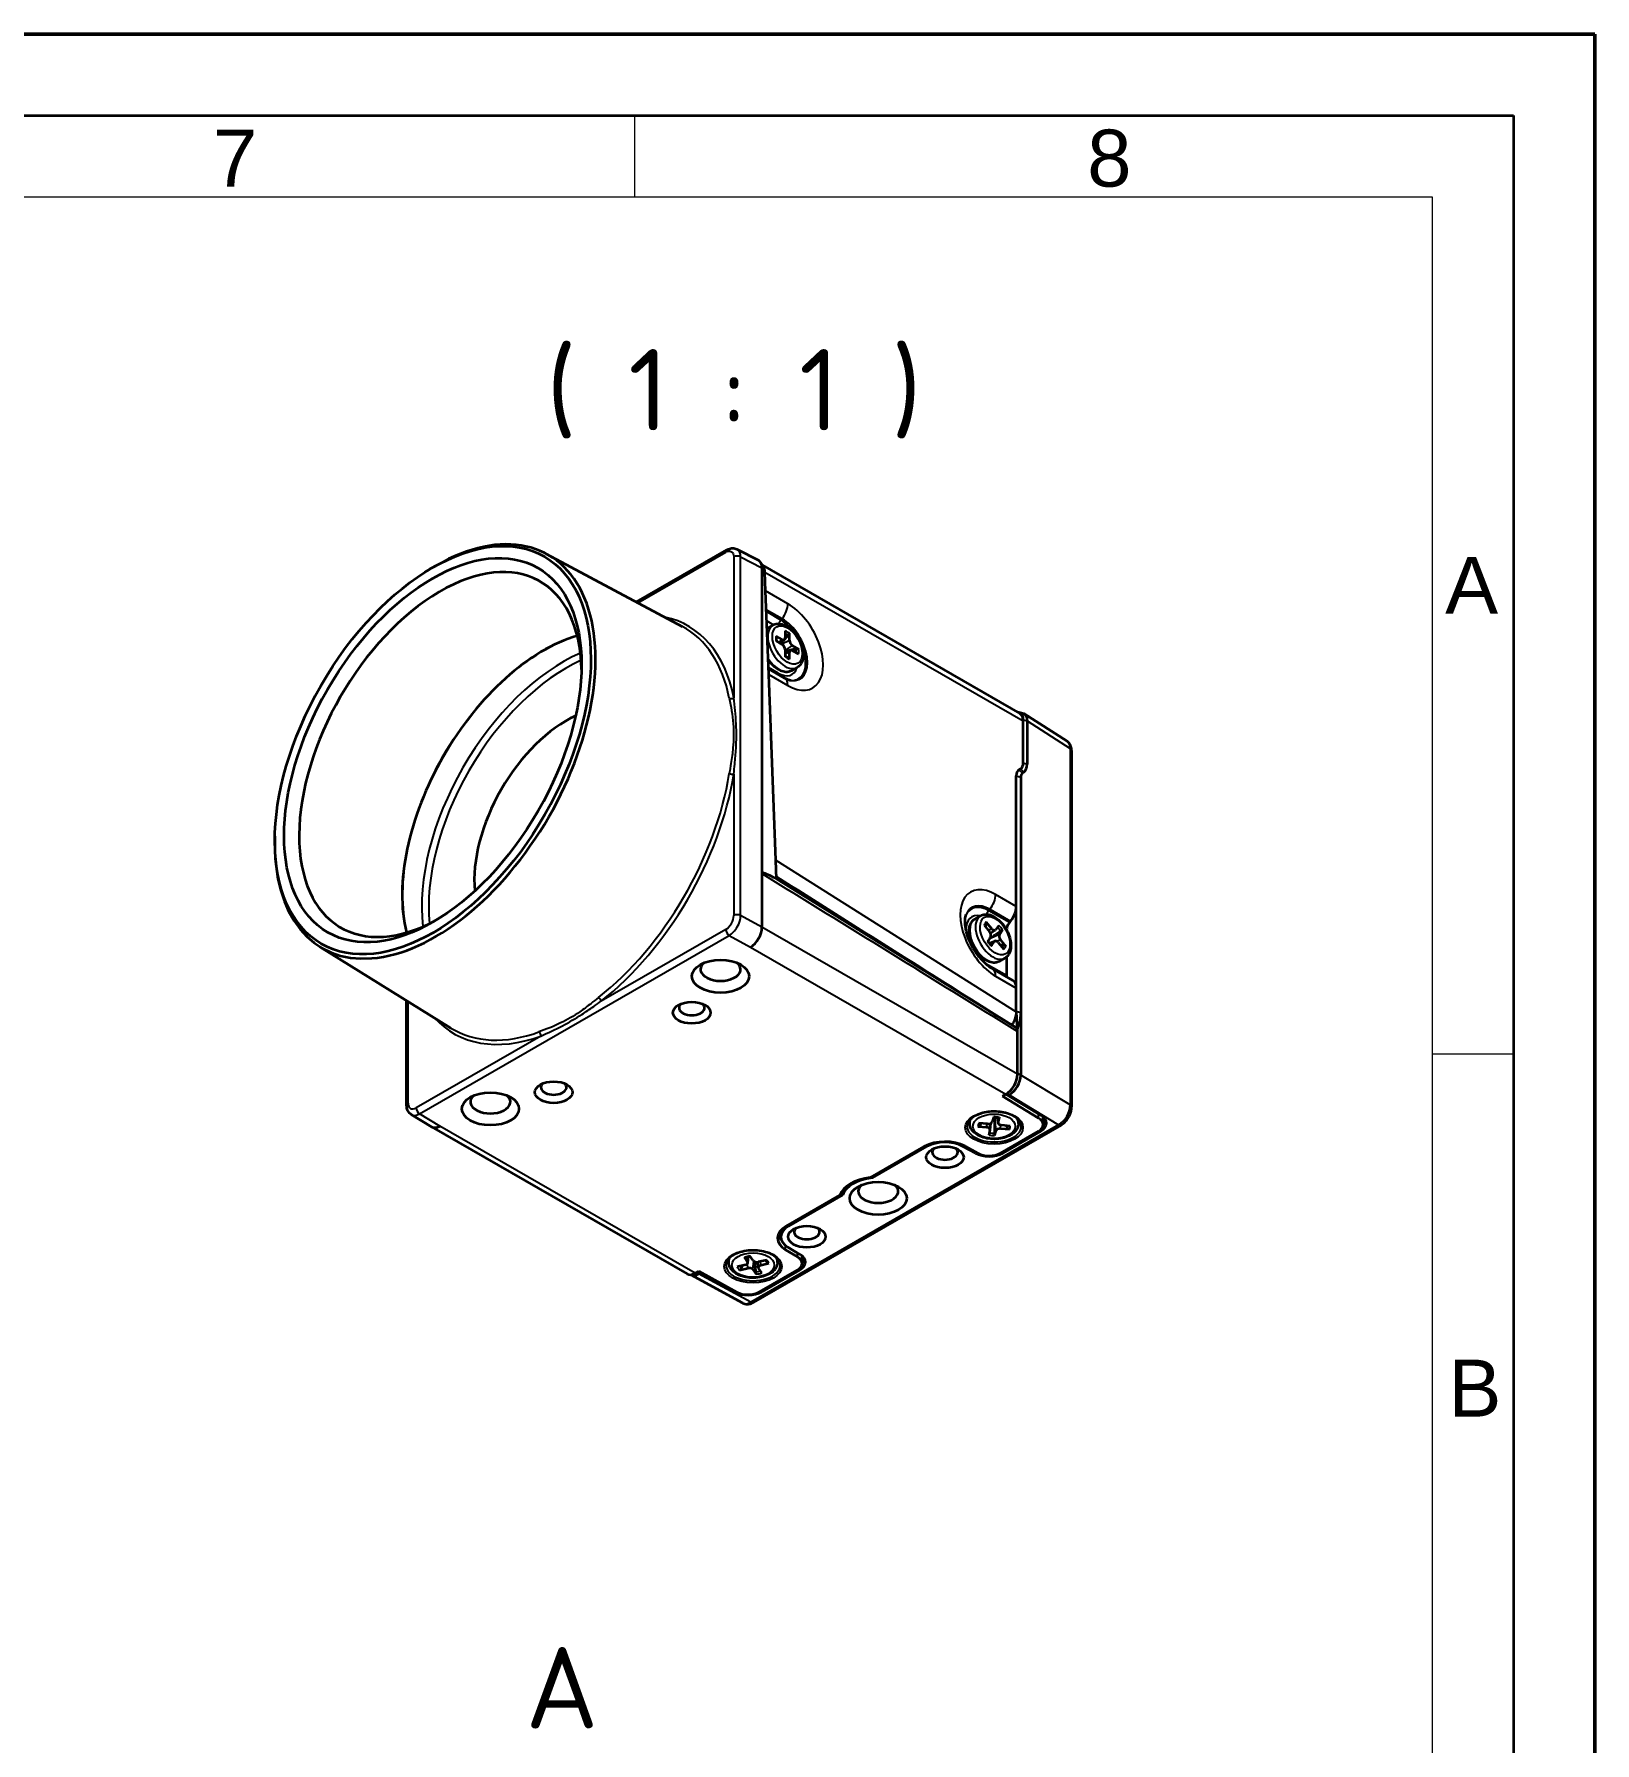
# Model space of a CAD drawing. Header units: millimetres. Extents: x 0 to 210, y 0 to 149.
# Drawn here: x 162.1 to 210, y 96 to 148.5 of the extents above; entities that cross this region are included whole.
import ezdxf

# ---------------------------------------------------------------- set-up
doc = ezdxf.new("R2010")
doc.units = ezdxf.units.MM
doc.header["$LTSCALE"] = 0.5
doc.layers.get('0').update_dxf_attribs({"lineweight": 25})
for name, color, linetype, lineweight in [('001', 7, 'Continuous', 50), ('Rahmen (ISO)', 7, 'Continuous', 70), ('Sichtbar (ISO)', 7, 'Continuous', 35), ('Sichtbar schmal (ISO)', 7, 'Continuous', 25), ('Symbol (ISO)', 7, 'Continuous', 18)]:
    doc.layers.add(name, color=color, linetype=linetype, lineweight=lineweight)
doc.layers.add('Symbole(DIN)', color=3, linetype='Continuous', lineweight=25, true_color=0x00ff00)
doc.styles.add('Aktuell-DIN', font='arial.ttf')
doc.styles.add('Bezeichnungstext (DIN)', font='isocpeur.ttf')

# ---------------------------------------------------------------- blocks, each defined once
blk = doc.blocks.new('Ränder Basler-A3')
at = {"layer": '001'}
for p, q in [((0, 297), (420, 297)), ((420, 297), (420, 0))]:
    blk.add_line(p, q, dxfattribs=at)
at = {"layer": '001', "color": 7, "linetype": 'Continuous', "lineweight": 35}
for p, q in [((5, 292), (415, 292)), ((415, 292), (415, 5))]:
    blk.add_line(p, q, dxfattribs=at)
at = {"layer": '001', "color": 7, "linetype": 'Continuous', "lineweight": 18}
for p, q in [((361, 292), (361, 287)), ((10, 287), (410, 287)), ((410, 287), (410, 5))]:
    blk.add_line(p, q, dxfattribs=at)
at = {"layer": 'Rahmen (ISO)', "color": 7, "linetype": 'Continuous', "lineweight": 18}
blk.add_line((415, 234.33), (410, 234.33), dxfattribs=at)
at = {"layer": 'Symbole(DIN)', "color": 250, "true_color": 0x3f3f3f, "char_height": 3.5, "attachment_point": 4, "style": 'Aktuell-DIN'}
for s, insert in [('\\fArial|b0|i0;7', (335.09, 289.39)), ('\\fArial|b0|i0;8', (388.81, 289.36)), ('\\fArial|b0|i0;A', (410.8, 263.14)), ('\\fArial|b0|i0;B', (411, 213.82))]:
    blk.add_mtext(s, dxfattribs=dict(at, insert=insert))

msp = doc.modelspace()

# ---------------------------------------------------------------- linework, layer by layer
at = {"layer": 'Sichtbar (ISO)'}
for p, q in [((177.784, 132.54), (181.961, 130.31)), ((180.558, 131.059), (183.331, 132.657)), ((183.645, 132.679), (184.302, 132.34)), ((174.152, 132.03), (174.22, 132.072)), ((184.413, 132.106), (184.413, 122.716)), ((184.427, 132.186), (192.335, 127.633)), ((184.523, 131.397), (184.501, 131.974)), ((184.501, 131.974), (184.501, 131.974)), ((184.62, 128.832), (184.523, 131.397)), ((184.746, 130.347), (184.569, 130.245)), ((185.128, 130.173), (185.125, 129.953)), ((185.038, 129.902), (184.846, 130.009)), ((184.846, 129.863), (185.038, 129.749)), ((185.103, 129.9), (184.96, 129.796)), ((185.258, 129.876), (185.254, 130.1)), ((185.536, 129.611), (185.344, 129.726)), ((185.125, 129.598), (185.128, 129.374)), ((185.288, 129.58), (185.126, 129.508)), ((185.254, 129.302), (185.258, 129.522)), ((185.344, 129.572), (185.536, 129.466)), ((185.105, 128.723), (184.614, 129.006)), ((184.837, 123.125), (184.62, 128.832)), ((185.495, 129.047), (185.318, 128.945)), ((192.288, 127.671), (192.389, 127.655)), ((192.455, 127.63), (193.786, 126.781)), ((192.439, 127.403), (192.439, 127.441)), ((192.439, 126.116), (192.439, 127.403)), ((192.556, 127.403), (192.556, 126.08)), ((193.924, 126.496), (193.924, 115.548)), ((192.227, 121.708), (192.227, 125.722)), ((192.309, 125.905), (192.356, 125.932)), ((192.365, 125.679), (192.365, 118.439)), ((192.455, 125.829), (192.413, 125.798)), ((169.449, 123.864), (169.447, 123.783)), ((184.859, 122.545), (184.837, 123.125)), ((184.413, 122.716), (184.413, 121.07)), ((184.858, 122.555), (192.209, 117.986)), ((191.127, 121.419), (190.951, 121.317)), ((192.05, 121.252), (192.014, 121.208)), ((192.227, 119.199), (192.227, 121.708)), ((191.241, 121.135), (191.406, 120.927)), ((191.472, 121.022), (191.304, 121.226)), ((191.439, 120.771), (191.346, 120.63)), ((191.581, 120.981), (191.436, 120.876)), ((191.689, 121.125), (191.591, 120.991)), ((191.706, 120.849), (191.799, 120.99)), ((170.831, 120.466), (174.857, 117.972)), ((191.572, 120.643), (191.407, 120.57)), ((191.456, 120.494), (191.554, 120.629)), ((191.673, 120.598), (191.841, 120.394)), ((191.904, 120.484), (191.738, 120.693)), ((192.123, 119.429), (191.486, 119.796)), ((191.876, 120.119), (191.699, 120.017)), ((191.926, 120.155), (191.926, 119.581)), ((192.227, 118.481), (192.227, 119.199)), ((173.496, 115.602), (173.496, 118.815)), ((192.227, 118.481), (192.227, 118.467)), ((192.365, 118.439), (192.365, 116.528)), ((192.259, 117.902), (192.259, 117.944)), ((192.262, 116.55), (192.262, 117.866)), ((191.802, 115.876), (191.908, 115.937)), ((192.913, 115.202), (191.802, 115.876)), ((191.908, 115.937), (192.986, 115.283)), ((173.639, 115.315), (174.262, 114.937)), ((193.601, 114.989), (184.143, 109.542)), ((190.795, 115.036), (190.795, 115.154)), ((191.048, 114.948), (191.316, 114.921)), ((191.345, 115.027), (191.076, 115.049)), ((191.419, 114.845), (191.44, 115.042)), ((191.533, 115.24), (191.486, 115.086)), ((191.67, 115.055), (191.653, 115.219)), ((191.671, 115.069), (191.709, 115.224)), ((192.041, 114.961), (191.773, 114.988)), ((192.295, 115.036), (192.295, 115.154)), ((193.05, 115.004), (193.05, 115.208)), ((174.265, 114.935), (182.113, 110.416)), ((191.418, 114.84), (191.38, 114.685)), ((191.556, 114.669), (191.604, 114.823)), ((191.741, 114.131), (192.904, 114.8)), ((191.744, 114.881), (192.013, 114.86)), ((192.975, 114.801), (191.812, 114.131)), ((187.746, 113.377), (189.398, 114.329)), ((189.469, 114.329), (187.795, 113.365)), ((190.975, 114.125), (190.585, 114.337)), ((190.654, 114.338), (191.043, 114.126)), ((187.795, 113.406), (187.795, 113.365)), ((186.9, 112.85), (185.226, 111.886)), ((186.9, 112.997), (186.9, 112.85)), ((185.155, 111.886), (186.808, 112.837)), ((184.992, 111.724), (184.992, 111.56)), ((183.39, 110.772), (183.39, 110.891)), ((183.876, 110.933), (183.973, 110.786)), ((183.981, 110.756), (184.001, 110.95)), ((184.147, 110.826), (184.042, 110.971)), ((184.3, 110.616), (184.282, 110.783)), ((184.561, 110.843), (184.307, 110.787)), ((184.376, 110.687), (184.627, 110.747)), ((184.89, 110.772), (184.89, 110.891)), ((185.509, 110.938), (185.139, 111.163)), ((185.212, 111.243), (185.581, 111.019)), ((185.646, 110.74), (185.646, 110.944)), ((183.823, 109.522), (182.228, 110.394)), ((182.362, 110.44), (182.468, 110.501)), ((183.57, 109.861), (182.434, 110.482)), ((182.468, 110.501), (183.639, 109.862)), ((183.904, 110.694), (183.654, 110.634)), ((183.72, 110.538), (183.974, 110.594)), ((184.134, 110.555), (184.239, 110.41)), ((184.404, 110.448), (184.308, 110.595)), ((184.337, 109.867), (185.499, 110.536)), ((185.57, 110.537), (184.407, 109.867))]:
    msp.add_line(p, q, dxfattribs=at)
for centre, major_axis, ratio in [((174.301, 126.507), (3.426, 5.949), 0.578093), ((174.301, 126.507), (3.224, 5.599), 0.578093), ((183.14, 119.561), (0.878, 0), 0.575862), ((182.256, 118.442), (0.577, 0), 0.575862), ((176.069, 115.489), (0.878, 0), 0.575862), ((178.014, 115.998), (0.577, 0), 0.575862), ((190.035, 114.003), (0.575, 0), 0.575862), ((187.984, 112.741), (0.875, 0), 0.575862), ((185.792, 111.56), (0.575, 0), 0.575862)]:
    msp.add_ellipse(centre, major_axis=major_axis, ratio=ratio, dxfattribs=at)
for centre, major_axis, ratio, start_param, end_param in [((174.372, 126.466), (-3.477, -6.038), 0.578093, 5.468853, 10.239111), ((174.532, 126.374), (-3.061, -5.316), 0.578093, 2.377559, 7.047219), ((184.059, 131.903), (0.25, 0.433), 0.578093, 5.495853, 6.309414), ((184.148, 131.771), (0.232, 0.443), 0.603302, 5.47234, 5.94771), ((177.696, 124.552), (3.061, 5.316), 0.578093, 0.540733, 2.60086), ((177.696, 124.552), (-3.06, -5.314), 0.578093, 3.682316, 5.742462), ((185.036, 130.005), (0.062, -0.108), 0.578093, 5.517174, 7.053064), ((185.036, 129.648), (0.062, -0.108), 0.578093, 0.804785, 2.340675), ((185.346, 129.827), (-0.062, 0.108), 0.578093, 0.804785, 2.340675), ((185.346, 129.469), (-0.062, 0.108), 0.578093, 5.517174, 7.053064), ((178.403, 124.145), (1.996, 3.466), 0.578093, 0.681908, 2.459685), ((192.085, 127.2), (0.25, 0.433), 0.578093, 5.495853, 6.283185), ((191.169, 127.858), (1.381, -0.491), 0.264056, 0.093689, 0.100305), ((192.156, 126.278), (0.2, -0.347), 0.578093, 0.001934, 0.787332), ((192.159, 126.32), (-0.277, 0.503), 0.56282, 3.211028, 3.937834), ((192.509, 125.559), (-0.2, 0.347), 0.578093, 0.001934, 0.787332), ((192.553, 125.565), (-0.132, 0.239), 0.56282, 0.069436, 0.796241), ((191.873, 121.504), (-0.25, -0.433), 0.578093, 1.307063, 2.354261), ((184.064, 120.863), (-0.245, -0.436), 0.570477, 0.777089, 2.347885), ((191.361, 120.865), (0.062, -0.108), 0.578093, 0.285322, 1.821212), ((191.515, 121.087), (0.062, -0.108), 0.578093, 4.997711, 6.533601), ((191.784, 120.755), (-0.062, 0.108), 0.578093, 0.285322, 1.821212), ((192.103, 121.082), (-0.125, -0.217), 0.578093, 4.448656, 5.470948), ((191.63, 120.533), (-0.062, 0.108), 0.578093, 4.997711, 6.533601), ((183.14, 119.773), (0.615, 0), 0.575862, 2.533323, 6.891455), ((192.103, 119.683), (-0.125, -0.217), 0.578093, 5.495853, 5.709549), ((191.873, 118.996), (0.25, 0.433), 0.578093, 5.495853, 6.283185), ((182.256, 118.591), (0.392, 0), 0.575862, 2.551745, 6.873033), ((195.797, 120.538), (2.52, 4.376), 0.578093, 2.354261, 2.489444), ((191.908, 116.346), (0.25, 0.433), 0.578093, 3.925057, 5.495853), ((192.007, 116.327), (0.254, 0.43), 0.58561, 3.931776, 5.502572), ((178.014, 116.147), (0.392, 0), 0.575862, 2.551745, 6.873033), ((176.069, 115.701), (0.615, 0), 0.575862, 2.533323, 6.891455), ((174.518, 115.366), (0.254, 0.43), 0.58561, 3.134874, 3.931776), ((191.545, 115.281), (-0.825, 0), 0.575862, 0.343644, 0.429677), ((191.363, 115.099), (0.125, 0), 0.575862, 4.572803, 6.108693), ((191.795, 115.059), (-0.125, 0), 0.575862, 6.1436, 7.679489), ((191.545, 115.281), (0.825, 0), 0.575862, 5.853509, 5.939542), ((192.55, 115.004), (0.5, 0), 0.575862, 5.497787, 7.042404), ((192.55, 115.045), (0.6, 0), 0.575862, 5.497787, 7.042404), ((192.55, 115.208), (0.5, 0), 0.575862, 0, 0.103583), ((192.55, 115.208), (0.6, 0), 0.575862, 5.697536, 6.044304), ((190.035, 113.962), (0.9, 0), 0.575862, 0.811578, 2.356194), ((190.035, 114.003), (-0.8, 0), 0.575862, 3.953171, 5.497787), ((191.294, 114.85), (0.125, 0), 0.575862, 6.1436, 7.679489), ((191.727, 114.81), (-0.125, 0), 0.575862, 4.572803, 6.108693), ((190.035, 114.153), (0.392, 0), 0.575862, 2.57462, 6.850158), ((191.388, 114.375), (-0.6, 0), 0.575862, 0.811578, 2.356194), ((191.388, 114.334), (0.5, 0), 0.575862, 3.953171, 5.497787), ((187.984, 112.7), (-1.2, 0), 0.575862, 4.912102, 6.083473), ((187.984, 112.741), (-1.1, 0), 0.575862, 4.885232, 6.110342), ((187.984, 112.954), (0.615, 0), 0.575862, 2.55567, 6.869108), ((185.792, 111.519), (-0.9, 0), 0.575862, 5.497787, 7.042404), ((185.792, 111.56), (-0.8, 0), 0.575862, 5.497787, 7.042404), ((185.792, 111.71), (0.392, 0), 0.575862, 2.57462, 6.850158), ((185.792, 111.724), (-0.9, 0), 0.575862, 0.19848, 0.51251), ((185.792, 111.724), (-0.8, 0), 0.575862, 6.205574, 6.283185), ((184.14, 111.017), (-0.825, 0), 0.575862, 0.343644, 0.429677), ((183.856, 110.761), (0.125, 0), 0.575862, 5.110123, 6.646013), ((184.262, 110.854), (-0.125, 0), 0.575862, 0.397734, 1.933624), ((184.14, 111.017), (0.825, 0), 0.575862, 5.853509, 5.939542), ((185.146, 110.74), (0.5, 0), 0.575862, 5.497787, 7.042404), ((185.146, 110.781), (0.6, 0), 0.575862, 5.497787, 7.042404), ((185.146, 110.944), (0.5, 0), 0.575862, 0, 0.103654), ((185.146, 110.944), (0.6, 0), 0.575862, 5.6975, 6.044304), ((182.362, 110.849), (-0.25, -0.433), 0.578093, 0, 0.783464), ((182.467, 110.833), (0.245, 0.436), 0.570477, 3.167325, 3.918682), ((184.018, 110.527), (0.125, 0), 0.575862, 0.397734, 1.933624), ((184.425, 110.62), (-0.125, 0), 0.575862, 5.110123, 6.646013), ((183.983, 110.111), (-0.6, 0), 0.575862, 0.811578, 2.356194), ((183.983, 110.07), (0.5, 0), 0.575862, 3.953171, 5.497787)]:
    msp.add_ellipse(centre, major_axis=major_axis, ratio=ratio, start_param=start_param, end_param=end_param, dxfattribs=at)
for points, knots in [([(183.331, 132.657), (183.35, 132.667), (183.368, 132.676), (183.407, 132.692), (183.428, 132.698), (183.469, 132.707), (183.491, 132.71), (183.535, 132.71), (183.558, 132.708), (183.602, 132.698), (183.625, 132.69), (183.645, 132.679)], [0, 0, 0, 0, 0.0105595, 0.0105595, 0.02111901, 0.02111901, 0.03167851, 0.03167851, 0.04223801, 0.04223801, 0.05279752, 0.05279752, 0.05279752, 0.05279752]), ([(184.746, 130.347), (184.787, 130.37), (184.833, 130.384), (184.932, 130.394), (184.985, 130.387), (185.097, 130.355), (185.157, 130.326), (185.274, 130.247), (185.331, 130.197), (185.436, 130.081), (185.484, 130.016), (185.566, 129.879), (185.6, 129.806), (185.651, 129.659), (185.668, 129.584), (185.683, 129.439), (185.681, 129.369), (185.654, 129.241), (185.63, 129.183), (185.566, 129.099), (185.533, 129.069), (185.495, 129.047)], [5.499721, 5.499721, 5.499721, 5.499721, 5.756996, 5.756996, 6.038858, 6.038858, 6.365768, 6.365768, 6.708596, 6.708596, 7.048757, 7.048757, 7.386886, 7.386886, 7.726595, 7.726595, 8.069446, 8.069446, 8.399836, 8.399836, 8.641314, 8.641314, 8.641314, 8.641314]), ([(184.846, 130.009), (184.853, 130.005), (184.859, 130), (184.866, 129.99), (184.868, 129.983), (184.868, 129.976), (184.868, 129.974), (184.868, 129.972)], [0.02255835, 0.02255835, 0.02255835, 0.02255835, 0.02825515, 0.02825515, 0.03385935, 0.03385935, 0.03557914, 0.03557914, 0.03557914, 0.03557914]), ([(184.866, 129.851), (184.865, 129.857), (184.865, 129.862), (184.863, 129.877), (184.863, 129.886), (184.862, 129.905), (184.862, 129.914), (184.863, 129.932), (184.863, 129.94), (184.865, 129.957), (184.866, 129.964), (184.868, 129.972)], [4.5523463, 4.5523463, 4.5523463, 4.5523463, 4.593688, 4.593688, 4.6738414, 4.6738414, 4.7539947, 4.7539947, 4.8341481, 4.8341481, 4.9143015, 4.9143015, 4.9143015, 4.9143015]), ([(185.254, 130.1), (185.254, 130.092), (185.253, 130.082), (185.247, 130.065), (185.243, 130.055), (185.234, 130.041), (185.229, 130.034), (185.223, 130.029)], [0.02255835, 0.02255835, 0.02255835, 0.02255835, 0.02825515, 0.02825515, 0.03385935, 0.03385935, 0.03835278, 0.03835278, 0.03835278, 0.03835278]), ([(185.318, 128.945), (185.278, 128.922), (185.232, 128.909), (185.132, 128.903), (185.078, 128.912), (184.965, 128.951), (184.907, 128.983), (184.792, 129.066), (184.736, 129.118), (184.656, 129.21), (184.629, 129.246), (184.603, 129.283)], [2.358128, 2.358128, 2.358128, 2.358128, 2.641857, 2.641857, 2.945091, 2.945091, 3.272308, 3.272308, 3.603563, 3.603563, 3.790562, 3.790562, 3.790562, 3.790562]), ([(185.233, 129.34), (185.225, 129.342), (185.218, 129.345), (185.203, 129.351), (185.195, 129.355), (185.18, 129.363), (185.172, 129.368), (185.156, 129.378), (185.148, 129.383), (185.136, 129.392), (185.132, 129.395), (185.128, 129.398)], [2.9396477, 2.9396477, 2.9396477, 2.9396477, 3.0198122, 3.0198122, 3.0999766, 3.0999766, 3.1801411, 3.1801411, 3.2603056, 3.2603056, 3.3013398, 3.3013398, 3.3013398, 3.3013398]), ([(185.233, 129.34), (185.234, 129.339), (185.236, 129.338), (185.243, 129.334), (185.247, 129.329), (185.253, 129.318), (185.254, 129.31), (185.254, 129.302)], [0.05419747, 0.05419747, 0.05419747, 0.05419747, 0.05595717, 0.05595717, 0.06156138, 0.06156138, 0.06725817, 0.06725817, 0.06725817, 0.06725817]), ([(185.459, 129.62), (185.467, 129.622), (185.475, 129.623), (185.492, 129.624), (185.503, 129.623), (185.52, 129.619), (185.53, 129.615), (185.536, 129.611)], [0.05146374, 0.05146374, 0.05146374, 0.05146374, 0.05595717, 0.05595717, 0.06156138, 0.06156138, 0.06725817, 0.06725817, 0.06725817, 0.06725817]), ([(185.308, 128.645), (185.299, 128.646), (185.289, 128.648), (185.267, 128.653), (185.255, 128.657), (185.229, 128.665), (185.215, 128.67), (185.186, 128.682), (185.17, 128.689), (185.139, 128.704), (185.122, 128.713), (185.105, 128.723)], [2.7795266, 2.7795266, 2.7795266, 2.7795266, 2.8519398, 2.8519398, 2.924353, 2.924353, 2.9967663, 2.9967663, 3.0691795, 3.0691795, 3.1415927, 3.1415927, 3.1415927, 3.1415927]), ([(192.439, 127.441), (192.439, 127.539), (192.39, 127.646), (192.294, 127.671), (192.266, 127.672)], [-0.785056, -0.785056, -0.785056, -0.785056, 0, 0.301021, 0.301021, 0.301021, 0.301021]), ([(192.389, 127.655), (192.411, 127.651), (192.431, 127.644), (192.482, 127.615), (192.508, 127.585), (192.544, 127.507), (192.554, 127.459), (192.555, 127.405)], [0.0561272, 0.0561272, 0.0561272, 0.0561272, 0.0782305, 0.0782305, 0.1172095, 0.1172095, 0.1562463, 0.1562463, 0.1562463, 0.1562463]), ([(193.924, 126.496), (193.924, 126.518), (193.923, 126.539), (193.917, 126.58), (193.912, 126.601), (193.899, 126.642), (193.89, 126.662), (193.869, 126.701), (193.855, 126.719), (193.824, 126.753), (193.806, 126.768), (193.786, 126.781)], [-0.7850555, -0.7850555, -0.7850555, -0.7850555, -0.6329007, -0.6329007, -0.4807459, -0.4807459, -0.3285911, -0.3285911, -0.1764363, -0.1764363, -0.0242814, -0.0242814, -0.0242814, -0.0242814]), ([(184.859, 122.545), (184.746, 122.608), (184.563, 122.708), (184.456, 122.733), (184.442, 122.736), (184.426, 122.733), (184.422, 122.732), (184.417, 122.728), (184.415, 122.726), (184.413, 122.721), (184.413, 122.719), (184.413, 122.716)], [-0.1002487, -0.1002487, -0.1002487, -0.1002487, -0.0212304, -0.0212304, -0.0093133, -0.0093133, -0.0046177, -0.0046177, -0.0020427, -0.0020427, 0, 0, 0, 0]), ([(191.626, 118.349), (190.574, 119.013), (189.51, 119.684), (187.268, 121.097), (186.052, 121.863), (184.856, 122.616)], [0.129648, 0.129648, 0.129648, 0.129648, 1.01985, 1.01985, 2.038316, 2.038316, 2.038316, 2.038316]), ([(191.486, 119.796), (191.427, 119.829), (191.363, 119.875), (191.229, 119.992), (191.159, 120.064), (191.025, 120.228), (190.961, 120.321), (190.847, 120.518), (190.797, 120.622), (190.72, 120.826), (190.692, 120.926), (190.657, 121.107), (190.651, 121.19), (190.653, 121.325), (190.662, 121.38), (190.677, 121.435), (190.682, 121.448), (190.686, 121.459)], [3.141593, 3.141593, 3.141593, 3.141593, 3.390582, 3.390582, 3.652555, 3.652555, 3.924729, 3.924729, 4.200648, 4.200648, 4.472947, 4.472947, 4.734638, 4.734638, 4.98278, 4.98278, 5.078322, 5.078322, 5.078322, 5.078322]), ([(191.699, 120.017), (191.659, 119.994), (191.613, 119.981), (191.513, 119.976), (191.459, 119.984), (191.347, 120.023), (191.288, 120.055), (191.173, 120.139), (191.118, 120.19), (191.016, 120.308), (190.969, 120.374), (190.89, 120.512), (190.857, 120.585), (190.807, 120.732), (190.791, 120.806), (190.777, 120.947), (190.779, 121.014), (190.804, 121.136), (190.827, 121.19), (190.884, 121.269), (190.915, 121.297), (190.951, 121.317)], [2.358128, 2.358128, 2.358128, 2.358128, 2.641857, 2.641857, 2.945091, 2.945091, 3.272308, 3.272308, 3.603563, 3.603563, 3.933026, 3.933026, 4.261644, 4.261644, 4.591144, 4.591144, 4.922416, 4.922416, 5.249238, 5.249238, 5.499721, 5.499721, 5.499721, 5.499721]), ([(191.127, 121.419), (191.168, 121.443), (191.214, 121.457), (191.313, 121.466), (191.366, 121.46), (191.479, 121.428), (191.538, 121.398), (191.655, 121.32), (191.713, 121.269), (191.818, 121.154), (191.865, 121.089), (191.947, 120.951), (191.981, 120.879), (192.032, 120.731), (192.05, 120.657), (192.065, 120.512), (192.062, 120.441), (192.035, 120.313), (192.011, 120.255), (191.948, 120.171), (191.914, 120.141), (191.876, 120.119)], [5.499721, 5.499721, 5.499721, 5.499721, 5.756996, 5.756996, 6.038858, 6.038858, 6.365768, 6.365768, 6.708596, 6.708596, 7.048757, 7.048757, 7.386886, 7.386886, 7.726595, 7.726595, 8.069446, 8.069446, 8.399836, 8.399836, 8.641314, 8.641314, 8.641314, 8.641314]), ([(191.304, 121.226), (191.31, 121.219), (191.315, 121.209), (191.321, 121.193), (191.322, 121.183), (191.321, 121.169), (191.319, 121.162), (191.315, 121.156)], [0.02255835, 0.02255835, 0.02255835, 0.02255835, 0.02825515, 0.02825515, 0.03385935, 0.03385935, 0.03835278, 0.03835278, 0.03835278, 0.03835278]), ([(191.799, 120.99), (191.795, 120.985), (191.79, 120.979), (191.779, 120.967), (191.771, 120.96), (191.758, 120.95), (191.75, 120.945), (191.744, 120.941)], [0.02255835, 0.02255835, 0.02255835, 0.02255835, 0.02825515, 0.02825515, 0.03385935, 0.03385935, 0.03835278, 0.03835278, 0.03835278, 0.03835278]), ([(191.461, 120.512), (191.453, 120.52), (191.445, 120.528), (191.43, 120.544), (191.422, 120.552), (191.407, 120.57), (191.4, 120.579), (191.386, 120.597), (191.379, 120.607), (191.366, 120.625), (191.36, 120.634), (191.355, 120.642)], [3.462837, 3.462837, 3.462837, 3.462837, 3.5419117, 3.5419117, 3.6209864, 3.6209864, 3.7000612, 3.7000612, 3.7791359, 3.7791359, 3.84852, 3.84852, 3.84852, 3.84852]), ([(191.461, 120.512), (191.462, 120.511), (191.462, 120.509), (191.462, 120.504), (191.459, 120.499), (191.456, 120.494)], [0.057670069, 0.057670069, 0.057670069, 0.057670069, 0.061561375, 0.061561375, 0.067258172, 0.067258172, 0.067258172, 0.067258172]), ([(191.832, 120.518), (191.839, 120.518), (191.847, 120.517), (191.863, 120.514), (191.873, 120.509), (191.889, 120.499), (191.898, 120.492), (191.904, 120.484)], [0.05146374, 0.05146374, 0.05146374, 0.05146374, 0.05595717, 0.05595717, 0.06156138, 0.06156138, 0.06725817, 0.06725817, 0.06725817, 0.06725817]), ([(192.227, 118.467), (192.227, 118.385), (192.198, 118.267), (192.129, 118.128), (192.108, 118.092), (192.087, 118.062)], [-1, -1, -1, -1, -0.5, -0.5, -0.3112894, -0.3112894, -0.3112894, -0.3112894]), ([(192.259, 117.902), (192.257, 117.915), (192.253, 117.928), (192.239, 117.96), (192.226, 117.976), (192.209, 117.986)], [-0.1562703, -0.1562703, -0.1562703, -0.1562703, -0.14495588, -0.14495588, -0.12459895, -0.12459895, -0.12459895, -0.12459895]), ([(173.639, 115.315), (173.619, 115.327), (173.6, 115.342), (173.568, 115.376), (173.554, 115.395), (173.531, 115.434), (173.522, 115.454), (173.509, 115.496), (173.504, 115.517), (173.498, 115.56), (173.496, 115.581), (173.496, 115.602)], [-0.7738941, -0.7738941, -0.7738941, -0.7738941, -0.6191153, -0.6191153, -0.4643365, -0.4643365, -0.3095576, -0.3095576, -0.1547788, -0.1547788, 0, 0, 0, 0]), ([(193.601, 114.989), (193.639, 115.011), (193.674, 115.037), (193.739, 115.099), (193.768, 115.133), (193.821, 115.208), (193.844, 115.248), (193.882, 115.331), (193.897, 115.374), (193.918, 115.46), (193.924, 115.504), (193.924, 115.548)], [-1.570796, -1.570796, -1.570796, -1.570796, -1.256637, -1.256637, -0.942478, -0.942478, -0.628319, -0.628319, -0.314159, -0.314159, 0, 0, 0, 0]), ([(190.709, 114.962), (190.711, 115.014), (190.729, 115.066), (190.796, 115.161), (190.841, 115.205), (190.954, 115.281), (191.021, 115.314), (191.169, 115.367), (191.252, 115.387), (191.424, 115.412), (191.514, 115.417), (191.692, 115.41), (191.78, 115.398), (191.945, 115.36), (192.022, 115.334), (192.156, 115.27), (192.213, 115.232), (192.303, 115.151), (192.336, 115.107), (192.371, 115.029), (192.379, 114.996), (192.38, 114.962)], [0.803844, 0.803844, 0.803844, 0.803844, 1.168824, 1.168824, 1.491061, 1.491061, 1.801042, 1.801042, 2.11191, 2.11191, 2.424409, 2.424409, 2.737307, 2.737307, 3.049205, 3.049205, 3.359282, 3.359282, 3.671369, 3.671369, 3.908545, 3.908545, 3.908545, 3.908545]), ([(192.295, 115.036), (192.295, 114.989), (192.284, 114.943), (192.243, 114.853), (192.211, 114.81), (192.127, 114.729), (192.072, 114.692), (191.945, 114.63), (191.873, 114.605), (191.721, 114.572), (191.641, 114.563), (191.481, 114.561), (191.401, 114.568), (191.247, 114.597), (191.174, 114.619), (191.041, 114.678), (190.981, 114.715), (190.884, 114.802), (190.846, 114.851), (190.804, 114.948), (190.795, 114.992), (190.795, 115.036)], [3.926991, 3.926991, 3.926991, 3.926991, 4.183689, 4.183689, 4.465219, 4.465219, 4.792286, 4.792286, 5.135292, 5.135292, 5.475503, 5.475503, 5.813642, 5.813642, 6.153381, 6.153381, 6.496384, 6.496384, 6.827085, 6.827085, 7.068583, 7.068583, 7.068583, 7.068583]), ([(191.116, 114.977), (191.112, 114.971), (191.107, 114.966), (191.095, 114.956), (191.086, 114.952), (191.069, 114.948), (191.058, 114.947), (191.048, 114.948)], [0.05146374, 0.05146374, 0.05146374, 0.05146374, 0.05595717, 0.05595717, 0.06156138, 0.06156138, 0.06725817, 0.06725817, 0.06725817, 0.06725817]), ([(191.529, 115.226), (191.54, 115.227), (191.551, 115.227), (191.574, 115.226), (191.586, 115.226), (191.61, 115.224), (191.622, 115.223), (191.645, 115.22), (191.656, 115.219), (191.679, 115.215), (191.69, 115.213), (191.701, 115.21)], [2.3210691, 2.3210691, 2.3210691, 2.3210691, 2.3951088, 2.3951088, 2.4740651, 2.4740651, 2.5530215, 2.5530215, 2.6319778, 2.6319778, 2.7109342, 2.7109342, 2.7109342, 2.7109342]), ([(191.709, 115.224), (191.708, 115.219), (191.706, 115.214), (191.704, 115.211), (191.703, 115.21), (191.701, 115.211)], [0.022558349, 0.022558349, 0.022558349, 0.022558349, 0.028255146, 0.028255146, 0.031779581, 0.031779581, 0.031779581, 0.031779581]), ([(191.565, 114.741), (191.565, 114.734), (191.564, 114.725), (191.563, 114.708), (191.562, 114.698), (191.56, 114.682), (191.558, 114.674), (191.556, 114.669)], [0.05146374, 0.05146374, 0.05146374, 0.05146374, 0.05595717, 0.05595717, 0.06156138, 0.06156138, 0.06725817, 0.06725817, 0.06725817, 0.06725817]), ([(192.013, 114.86), (192.004, 114.86), (191.993, 114.863), (191.976, 114.871), (191.966, 114.877), (191.955, 114.888), (191.95, 114.895), (191.946, 114.901)], [0.02255835, 0.02255835, 0.02255835, 0.02255835, 0.02825515, 0.02825515, 0.03385935, 0.03385935, 0.03835278, 0.03835278, 0.03835278, 0.03835278]), ([(183.305, 110.698), (183.307, 110.75), (183.324, 110.802), (183.391, 110.897), (183.437, 110.941), (183.55, 111.017), (183.616, 111.05), (183.765, 111.103), (183.847, 111.123), (184.02, 111.148), (184.11, 111.153), (184.288, 111.146), (184.376, 111.134), (184.541, 111.096), (184.617, 111.07), (184.751, 111.006), (184.808, 110.968), (184.899, 110.887), (184.931, 110.843), (184.967, 110.765), (184.975, 110.732), (184.976, 110.698)], [0.803844, 0.803844, 0.803844, 0.803844, 1.168824, 1.168824, 1.491061, 1.491061, 1.801042, 1.801042, 2.11191, 2.11191, 2.424409, 2.424409, 2.737307, 2.737307, 3.049205, 3.049205, 3.359282, 3.359282, 3.671369, 3.671369, 3.908545, 3.908545, 3.908545, 3.908545]), ([(184.89, 110.772), (184.89, 110.725), (184.88, 110.679), (184.838, 110.589), (184.807, 110.546), (184.723, 110.465), (184.668, 110.428), (184.541, 110.366), (184.469, 110.341), (184.316, 110.308), (184.236, 110.299), (184.076, 110.297), (183.996, 110.304), (183.843, 110.333), (183.77, 110.355), (183.637, 110.414), (183.577, 110.451), (183.479, 110.538), (183.441, 110.588), (183.4, 110.684), (183.39, 110.728), (183.39, 110.772)], [3.926991, 3.926991, 3.926991, 3.926991, 4.183689, 4.183689, 4.465219, 4.465219, 4.792286, 4.792286, 5.135292, 5.135292, 5.475503, 5.475503, 5.813642, 5.813642, 6.153381, 6.153381, 6.496384, 6.496384, 6.827085, 6.827085, 7.068583, 7.068583, 7.068583, 7.068583]), ([(183.895, 110.921), (183.893, 110.92), (183.89, 110.92), (183.884, 110.923), (183.88, 110.927), (183.876, 110.933)], [0.057260273, 0.057260273, 0.057260273, 0.057260273, 0.061561375, 0.061561375, 0.067258172, 0.067258172, 0.067258172, 0.067258172]), ([(183.895, 110.921), (183.905, 110.924), (183.915, 110.928), (183.935, 110.934), (183.946, 110.937), (183.967, 110.943), (183.978, 110.945), (184, 110.95), (184.012, 110.952), (184.032, 110.955), (184.042, 110.956), (184.051, 110.958)], [1.7771448, 1.7771448, 1.7771448, 1.7771448, 1.8563463, 1.8563463, 1.9355478, 1.9355478, 2.0147492, 2.0147492, 2.0939507, 2.0939507, 2.1584734, 2.1584734, 2.1584734, 2.1584734]), ([(184.524, 110.835), (184.526, 110.832), (184.528, 110.83), (184.532, 110.825), (184.535, 110.822), (184.539, 110.817), (184.54, 110.814), (184.542, 110.811)], [3.4414309, 3.4414309, 3.4414309, 3.4414309, 3.4788106, 3.4788106, 3.52348, 3.52348, 3.5681495, 3.5681495, 3.5681495, 3.5681495]), ([(184.627, 110.747), (184.618, 110.745), (184.608, 110.744), (184.591, 110.747), (184.583, 110.75), (184.571, 110.758), (184.566, 110.763), (184.563, 110.768)], [0.02255835, 0.02255835, 0.02255835, 0.02255835, 0.02825515, 0.02825515, 0.03385935, 0.03385935, 0.03835278, 0.03835278, 0.03835278, 0.03835278]), ([(183.782, 110.588), (183.779, 110.581), (183.774, 110.574), (183.764, 110.562), (183.755, 110.554), (183.739, 110.545), (183.729, 110.54), (183.72, 110.538)], [0.05146374, 0.05146374, 0.05146374, 0.05146374, 0.05595717, 0.05595717, 0.06156138, 0.06156138, 0.06725817, 0.06725817, 0.06725817, 0.06725817]), ([(184.239, 110.41), (184.235, 110.415), (184.231, 110.423), (184.225, 110.438), (184.222, 110.448), (184.218, 110.465), (184.217, 110.473), (184.216, 110.481)], [0.02255835, 0.02255835, 0.02255835, 0.02255835, 0.02825515, 0.02825515, 0.03385935, 0.03385935, 0.03835278, 0.03835278, 0.03835278, 0.03835278]), ([(183.823, 109.522), (183.844, 109.51), (183.866, 109.502), (183.912, 109.491), (183.935, 109.488), (183.98, 109.488), (184.002, 109.491), (184.044, 109.5), (184.065, 109.506), (184.105, 109.522), (184.124, 109.531), (184.143, 109.542)], [0.8000829, 0.8000829, 0.8000829, 0.8000829, 0.9542256, 0.9542256, 1.1083683, 1.1083683, 1.2625109, 1.2625109, 1.4166536, 1.4166536, 1.5707963, 1.5707963, 1.5707963, 1.5707963])]:
    msp.add_open_spline(points, degree=3, knots=knots, dxfattribs=at)
for points in [[(184.371, 132.275), (184.399, 132.231), (184.427, 132.187), (184.455, 132.143)], [(184.567, 130.243), (184.568, 130.244), (184.569, 130.244), (184.569, 130.245)], [(192.262, 117.866), (192.262, 117.879), (192.261, 117.89), (192.259, 117.902)], [(191.564, 115.199), (191.564, 115.208), (191.564, 115.217), (191.565, 115.226)]]:
    msp.add_open_spline(points, degree=3, dxfattribs=at)
for points, weights in [([(184.982, 129.782), (185.026, 129.828), (185.081, 129.884)], [1.03858715098, 1.04461079192, 1.03834830335]), ([(185.12, 129.923), (185.167, 129.972), (185.223, 130.029)], [1.03273917292, 1.02461390284, 1.00898742181]), ([(185.269, 129.571), (185.189, 129.551), (185.126, 129.535)], [1.03781842178, 1.04480388191, 1.03867900567]), ([(185.459, 129.62), (185.38, 129.6), (185.314, 129.583)], [1.00898742181, 1.024841606, 1.03297437687]), ([(191.279, 121.088), (191.296, 121.12), (191.315, 121.156)], [1.02498510055, 1.01832148111, 1.00901411124]), ([(191.408, 120.724), (191.531, 120.803), (191.744, 120.941)], [1.03216857171, 1.05952809238, 1.00901411124]), ([(191.832, 120.518), (191.785, 120.514), (191.744, 120.512)], [1.00901411123, 1.0184569019, 1.02517845014]), ([(192.259, 117.944), (192.365, 118.162), (192.365, 118.439)], [1, 1.00229920149, 1]), ([(191.116, 114.977), (191.137, 115.011), (191.156, 115.043)], [1.00901411123, 1.01793760567, 1.0244309314]), ([(191.565, 114.741), (191.564, 115.044), (191.564, 115.199)], [1.00898742181, 1.06967031479, 1.01723264544]), ([(191.908, 114.975), (191.926, 114.94), (191.946, 114.901)], [1.02445617238, 1.01795772544, 1.00898742181]), ([(184.184, 110.798), (184.197, 110.672), (184.216, 110.481)], [1.0410021421, 1.04683224736, 1.00901411124]), ([(184.52, 110.834), (184.54, 110.803), (184.563, 110.768)], [1.02558997661, 1.01874778294, 1.00901411124]), ([(183.782, 110.588), (183.802, 110.633), (183.82, 110.674)], [1.00901411123, 1.01895194648, 1.02587573422])]:
    msp.add_rational_spline(points, weights, degree=2, dxfattribs=at)
at = {"layer": 'Sichtbar schmal (ISO)'}
for p, q in [((180.604, 131.035), (183.3, 132.588)), ((183.548, 132.444), (183.548, 128.116)), ((183.757, 121.428), (183.757, 132.446)), ((183.757, 132.446), (184.413, 132.106)), ((184.501, 131.974), (192.439, 127.403)), ((185.209, 131.002), (184.523, 131.397)), ((184.545, 130.826), (185.032, 130.546)), ((184.997, 130.502), (184.547, 130.761)), ((184.558, 130.476), (184.765, 130.357)), ((184.997, 130.502), (185.032, 130.546)), ((185.038, 129.902), (184.917, 129.821)), ((185.258, 129.876), (185.019, 129.76)), ((185.344, 129.726), (185.125, 129.578)), ((185.258, 129.522), (185.127, 129.459)), ((184.908, 128.875), (184.612, 129.045)), ((184.62, 128.832), (185.209, 128.493)), ((192.439, 127.441), (192.555, 127.405)), ((192.556, 127.403), (193.883, 126.556)), ((193.883, 126.556), (193.883, 115.607)), ((192.439, 126.116), (192.556, 126.08)), ((183.548, 125.774), (183.548, 121.426)), ((192.227, 125.722), (192.365, 125.679)), ((192.309, 125.905), (192.413, 125.798)), ((192.356, 125.932), (192.455, 125.829)), ((184.837, 123.125), (192.227, 118.467)), ((192.227, 121.708), (191.59, 122.074)), ((184.413, 121.07), (183.757, 121.428)), ((191.378, 121.574), (191.413, 121.618)), ((192.014, 121.208), (191.378, 121.574)), ((191.413, 121.618), (192.05, 121.252)), ((173.894, 115.336), (183.406, 120.814)), ((183.3, 120.998), (179.471, 118.792)), ((183.406, 120.814), (184.064, 120.455)), ((192.262, 116.55), (184.413, 121.07)), ((191.472, 121.022), (191.377, 120.964)), ((191.706, 120.849), (191.399, 120.711)), ((184.064, 120.455), (191.908, 115.937)), ((191.554, 120.629), (191.412, 120.565)), ((191.738, 120.693), (191.636, 120.631)), ((191.926, 119.581), (191.29, 119.947)), ((191.59, 119.566), (192.227, 119.199)), ((173.54, 115.663), (173.54, 118.787)), ((192.365, 118.439), (192.227, 118.481)), ((177.617, 117.725), (173.788, 115.52)), ((192.262, 116.587), (192.365, 116.528)), ((193.883, 115.607), (192.365, 116.528)), ((192.007, 115.918), (191.94, 115.957)), ((192.007, 115.918), (193.526, 114.996)), ((174.518, 114.957), (173.894, 115.336)), ((182.362, 110.44), (174.518, 114.957)), ((193.526, 114.996), (184.068, 109.549)), ((191.316, 114.921), (191.318, 115.03)), ((191.604, 114.823), (191.564, 115.199)), ((191.671, 115.069), (191.656, 115.219)), ((191.744, 114.881), (191.746, 114.993)), ((192.913, 115.202), (192.913, 115.327)), ((192.975, 114.852), (192.975, 114.801)), ((189.469, 114.366), (189.469, 114.329)), ((190.585, 114.372), (190.585, 114.337)), ((190.975, 114.163), (190.975, 114.125)), ((191.812, 114.172), (191.812, 114.131)), ((185.226, 111.926), (185.226, 111.886)), ((185.139, 111.163), (185.139, 111.294)), ((183.973, 110.786), (183.988, 110.948)), ((184.134, 110.555), (184.159, 110.814)), ((184.376, 110.687), (184.372, 110.801)), ((185.509, 110.938), (185.509, 111.063)), ((182.467, 110.424), (182.401, 110.462)), ((184.068, 109.549), (182.467, 110.424)), ((183.974, 110.594), (183.969, 110.73)), ((185.57, 110.588), (185.57, 110.537)), ((183.57, 109.899), (183.57, 109.861)), ((184.407, 109.908), (184.407, 109.867))]:
    msp.add_line(p, q, dxfattribs=at)
for centre, major_axis, ratio, start_param, end_param in [((183.406, 132.527), (-0.075, 0.13), 0.578093, 0, 0.787332), ((183.654, 132.383), (-0.15, 0), 0.575862, 3.953171, 5.497787), ((184.855, 130.798), (0.25, 0.433), 0.578093, 4.448656, 5.495853), ((185.209, 129.748), (0.766, -1.329), 0.578093, 5.499721, 8.641314), ((178.544, 124.063), (3.603, 6.257), 0.578093, 5.695589, 6.466196), ((178.475, 124.103), (3.553, 6.17), 0.578093, 5.695589, 6.301738), ((185.12, 129.697), (-0.374, 0.65), 0.578093, 0, 3.141593), ((184.944, 129.595), (-0.374, 0.65), 0.578093, 0, 0.006639), ((185.085, 130.376), (-0.125, -0.217), 0.578093, 4.448656, 4.971798), ((184.997, 129.625), (0.535, -0.929), 0.578093, 5.896317, 8.641314), ((185.032, 129.646), (0.549, -0.954), 0.578093, 5.861787, 8.641314), ((185.191, 129.737), (-0.248, 0.43), 0.578093, 5.319107, 5.680335), ((185.191, 129.737), (0.248, -0.43), 0.578093, 3.748311, 4.109538), ((185.162, 129.72), (0.214, -0.372), 0.578093, 2.154714, 2.47355), ((178.297, 124.206), (3.059, 5.312), 0.578093, 0.659189, 2.482403), ((178.403, 124.145), (-2.984, -5.182), 0.578093, 3.817814, 5.606964), ((184.944, 129.595), (0.374, -0.65), 0.578093, 4.799212, 6.283185), ((185.191, 129.737), (0.248, -0.43), 0.578093, 5.319107, 5.680335), ((185.162, 129.72), (0.214, -0.372), 0.578093, 0.671527, 0.990746), ((185.191, 129.737), (-0.248, 0.43), 0.578093, 3.748311, 4.109538), ((184.908, 129.574), (0.427, -0.742), 0.578093, 5.499721, 6.78541), ((185.085, 128.977), (0.125, 0.217), 0.578093, 2.354261, 2.567957), ((184.855, 128.29), (0.25, 0.433), 0.578093, 5.495853, 6.283185), ((183.477, 128.157), (-0.0982, -0.0191), 0.679113, 0.690143, 2.234759), ((193.526, 126.354), (0.255, 0.43), 0.577881, 5.504055, 6.264829), ((193.774, 126.496), (0.15, 0), 0.575862, 0, 0.759218), ((178.475, 124.103), (-3.553, -6.17), 0.578093, 0.965979, 2.154525), ((178.544, 124.063), (3.603, 6.257), 0.578093, 4.107572, 5.296117), ((183.477, 125.814), (-0.0988, 0.0157), 0.449713, 0.893024, 2.437641), ((191.59, 120.82), (-0.766, 1.329), 0.578093, 5.499721, 8.641314), ((191.413, 120.718), (-0.549, 0.954), 0.578093, 5.499721, 6.704584), ((191.237, 121.871), (0.25, 0.433), 0.578093, 4.448656, 5.495853), ((183.3, 121.284), (-0.175, -0.303), 0.578094, 0.783808, 2.354604), ((183.406, 121.223), (0.247, 0.435), 0.573537, 3.921328, 5.492125), ((183.654, 121.365), (-0.15, 0), 0.575862, 3.953171, 5.497787), ((191.29, 120.647), (-0.427, 0.742), 0.578093, 5.780961, 7.112996), ((191.378, 120.698), (-0.535, 0.929), 0.578093, 5.499721, 6.670053), ((191.325, 120.667), (0.374, -0.65), 0.578093, 3.141593, 6.283185), ((191.502, 120.769), (-0.374, 0.65), 0.578093, 0, 3.141593), ((191.466, 121.448), (0.125, 0.217), 0.578093, 1.307063, 1.830205), ((183.406, 120.937), (-0.075, 0.13), 0.578093, 0.787332, 2.358128), ((191.572, 120.81), (-0.248, 0.43), 0.578093, 0.087255, 0.448483), ((191.543, 120.793), (-0.214, 0.372), 0.578093, 0.064455, 0.345795), ((191.543, 120.793), (0.214, -0.372), 0.578093, 1.635251, 2.016143), ((191.572, 120.81), (-0.248, 0.43), 0.578093, 4.799644, 5.160872), ((191.572, 120.81), (0.248, -0.43), 0.578093, 4.799644, 5.160872), ((191.543, 120.793), (0.214, -0.372), 0.578093, 0.188675, 0.471283), ((191.572, 120.81), (0.248, -0.43), 0.578093, 0.087255, 0.448483), ((191.29, 120.647), (-0.427, 0.742), 0.578093, 2.311782, 2.358128), ((191.466, 120.049), (-0.125, -0.217), 0.578093, 5.495853, 5.538366), ((191.237, 119.362), (0.25, 0.433), 0.578093, 5.495853, 6.283185), ((179.4, 118.833), (0.062, -0.0785), 0.46397, 0.710991, 2.255608), ((178.544, 124.063), (-3.603, -6.257), 0.578093, 6.100175, 6.884135), ((178.475, 124.103), (-3.553, -6.17), 0.578093, 6.264632, 6.884135), ((177.547, 117.766), (0.0341, -0.094), 0.673012, 0.89722, 2.441837), ((173.646, 115.602), (-0.15, 0), 0.575862, 5.497787, 6.283185), ((173.788, 115.806), (0.175, 0.303), 0.578094, 2.354604, 3.925401), ((173.894, 115.459), (0.075, -0.13), 0.578093, 3.928925, 5.499721), ((193.526, 115.405), (-0.253, -0.432), 0.582614, 0.787592, 2.358388), ((193.774, 115.548), (0.15, 0), 0.575862, 0, 0.759218), ((173.894, 115.745), (-0.253, -0.432), 0.582614, 6.273875, 7.070777), ((191.545, 114.953), (0.835, 0), 0.575862, 3.123147, 6.301631), ((191.545, 115.036), (-0.75, 0), 0.575862, 5.842549, 6.283185), ((191.545, 114.954), (-0.496, 0), 0.575862, 5.945532, 6.30676), ((191.545, 114.988), (-0.429, 0), 0.575862, 6.051954, 6.32956), ((191.545, 114.954), (-0.496, 0), 0.575862, 4.374736, 4.735964), ((191.545, 114.988), (0.429, 0), 0.575862, 5.922732, 6.201091), ((191.545, 114.954), (0.496, 0), 0.575862, 5.945532, 6.30676), ((191.545, 115.036), (0.75, 0), 0.575862, 0, 0.440636), ((193.526, 115.119), (0.075, -0.13), 0.578093, 5.499721, 6.283185), ((191.545, 114.954), (0.496, 0), 0.575862, 4.374736, 4.735964), ((191.545, 114.988), (-0.429, 0), 0.575862, 1.221242, 1.617171), ((184.14, 110.772), (-0.75, 0), 0.575862, 5.842549, 6.283185), ((184.14, 110.69), (-0.496, 0), 0.575862, 4.912056, 5.273284), ((184.14, 110.724), (0.429, 0), 0.575862, 0.176867, 0.358841), ((184.14, 110.69), (0.496, 0), 0.575862, 0.199667, 0.560895), ((184.14, 110.772), (0.75, 0), 0.575862, 0, 0.440636), ((184.14, 110.689), (0.835, 0), 0.575862, 3.123147, 6.301631), ((184.14, 110.69), (-0.496, 0), 0.575862, 0.199667, 0.560895), ((184.14, 110.724), (-0.429, 0), 0.575862, 0.296659, 0.583695), ((184.14, 110.724), (-0.429, 0), 0.575862, 1.747664, 2.11338), ((184.14, 110.69), (0.496, 0), 0.575862, 4.912056, 5.273284), ((184.068, 109.958), (0.247, 0.435), 0.573537, 3.150615, 3.921328), ((184.068, 109.672), (0.075, -0.13), 0.578093, 5.499721, 6.283185)]:
    msp.add_ellipse(centre, major_axis=major_axis, ratio=ratio, start_param=start_param, end_param=end_param, dxfattribs=at)
for centre, major_axis, ratio in [((185.191, 129.737), (0.324, -0.563), 0.578093), ((191.572, 120.81), (0.324, -0.563), 0.578093), ((191.545, 114.914), (0.885, 0), 0.575862), ((191.545, 114.954), (0.65, 0), 0.575862), ((184.14, 110.65), (0.885, 0), 0.575862), ((184.14, 110.69), (0.65, 0), 0.575862)]:
    msp.add_ellipse(centre, major_axis=major_axis, ratio=ratio, dxfattribs=at)
for points, knots in [([(183.3, 132.588), (183.346, 132.614), (183.392, 132.625), (183.466, 132.615), (183.496, 132.596), (183.529, 132.547), (183.538, 132.524), (183.546, 132.481), (183.548, 132.463), (183.548, 132.444)], [0, 0, 0, 0, 0.0388395, 0.0388395, 0.0738498, 0.0738498, 0.0957312, 0.0957312, 0.1094071, 0.1094071, 0.1094071, 0.1094071]), ([(183.757, 132.446), (183.757, 132.472), (183.754, 132.498), (183.742, 132.56), (183.729, 132.593), (183.693, 132.646), (183.671, 132.666), (183.645, 132.679)], [-0.10940707, -0.10940707, -0.10940707, -0.10940707, -0.09573118, -0.09573118, -0.07384977, -0.07384977, -0.05279752, -0.05279752, -0.05279752, -0.05279752]), ([(183.41, 128.1), (183.457, 127.857), (183.506, 127.591), (183.549, 127.075), (183.547, 126.826), (183.507, 126.418), (183.485, 126.26), (183.443, 125.997), (183.426, 125.894), (183.41, 125.79)], [-0.5770345, -0.5770345, -0.5770345, -0.5770345, -0.3721873, -0.3721873, -0.1875362, -0.1875362, -0.0721293, -0.0721293, 0, 0, 0, 0]), ([(183.548, 125.774), (183.558, 125.876), (183.568, 125.977), (183.593, 126.238), (183.607, 126.397), (183.631, 126.808), (183.633, 127.06), (183.606, 127.587), (183.577, 127.859), (183.548, 128.116)], [0, 0, 0, 0, 0.0721293, 0.0721293, 0.1875362, 0.1875362, 0.3721873, 0.3721873, 0.5770345, 0.5770345, 0.5770345, 0.5770345]), ([(179.389, 118.905), (179.314, 118.846), (179.24, 118.787), (179.048, 118.638), (178.932, 118.551), (178.624, 118.338), (178.428, 118.223), (178.004, 118.018), (177.775, 117.93), (177.561, 117.853)], [-0.5271606, -0.5271606, -0.5271606, -0.5271606, -0.4612655, -0.4612655, -0.3558334, -0.3558334, -0.187142, -0.187142, 0, 0, 0, 0]), ([(177.617, 117.725), (177.834, 117.822), (178.061, 117.926), (178.486, 118.148), (178.685, 118.264), (179.002, 118.467), (179.122, 118.549), (179.319, 118.685), (179.394, 118.739), (179.471, 118.792)], [0, 0, 0, 0, 0.187142, 0.187142, 0.3558334, 0.3558334, 0.4612655, 0.4612655, 0.5271606, 0.5271606, 0.5271606, 0.5271606])]:
    msp.add_open_spline(points, degree=3, knots=knots, dxfattribs=at)
for points in [[(184.413, 132.106), (184.442, 132.062), (184.472, 132.018), (184.501, 131.974)], [(184.413, 122.716), (187.029, 121.099), (189.646, 119.483), (192.262, 117.866)]]:
    msp.add_open_spline(points, degree=3, dxfattribs=at)

# ---------------------------------------------------------------- block references
at = {"xscale": 0.5, "yscale": 0.5, "zscale": 0.5}
msp.add_blockref('Ränder Basler-A3', (0, 0), dxfattribs=at)

# ---------------------------------------------------------------- texts
at = {"layer": 'Symbol (ISO)', "insert": (174.596, 136.08), "char_height": 2.5, "attachment_point": 7, "style": 'Bezeichnungstext (DIN)'}
msp.add_mtext('  ( 1 : 1 )', dxfattribs=at)
at = {"layer": 'Symbol (ISO)', "insert": (177.144, 96.453), "char_height": 2.5, "attachment_point": 7, "line_spacing_factor": 1.819921, "style": 'Bezeichnungstext (DIN)'}
msp.add_mtext('A', dxfattribs=at)

doc.saveas('drawing.dxf')
